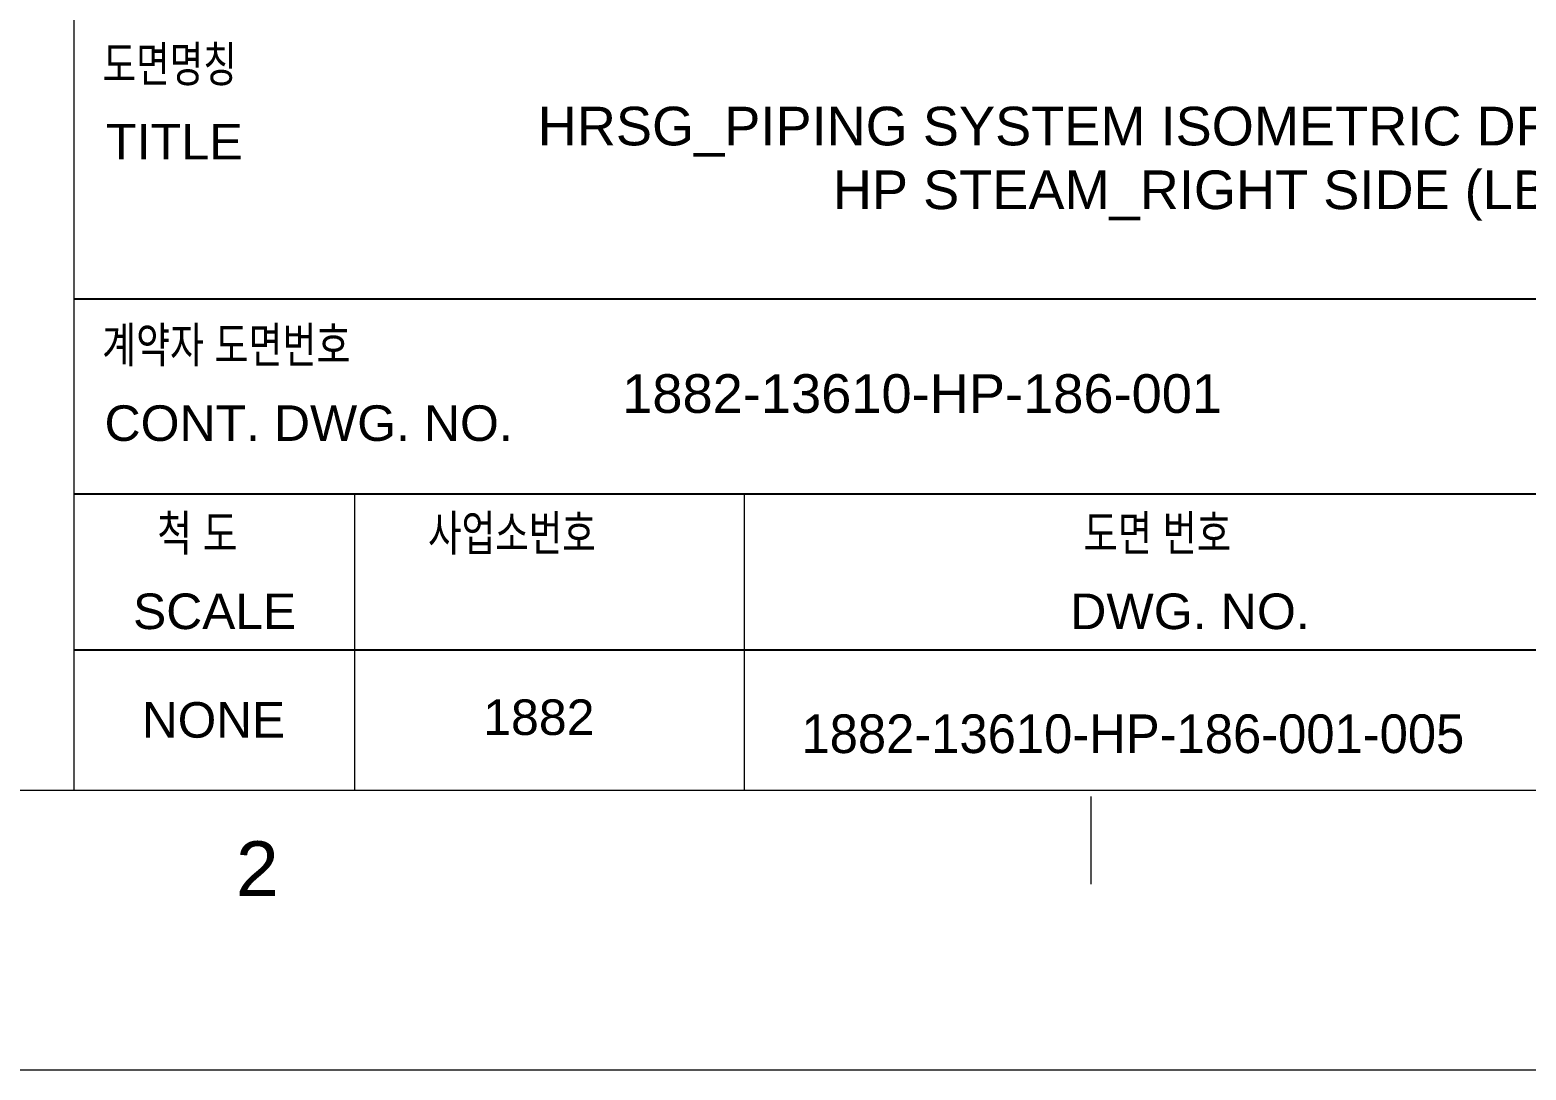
# Model space of a CAD drawing. Header units: inches. Extents: x 1131 to 1972, y 12 to 606.
# Drawn here: x 1795.1 to 1891.9, y 12.5 to 79.8 of the extents above; entities that cross this region are included whole.
import ezdxf
from ezdxf.enums import TextEntityAlignment as Align

# ---------------------------------------------------------------- set-up
doc = ezdxf.new("R2010")
doc.units = ezdxf.units.IN
doc.header["$MEASUREMENT"] = 0
for name, color, linetype in [('BG 0 -1', 7, 'Continuous'), ('BG VPORT', 7, 'Continuous'), ('FRAME', 7, 'Continuous')]:
    doc.layers.add(name, color=color, linetype=linetype)
doc.styles.add('Arial', font='arial.ttf')

msp = doc.modelspace()

# ---------------------------------------------------------------- linework, layer by layer
at = {"layer": 'BG 0 -1', "color": 7, "linetype": 'Continuous', "lineweight": 9}
for p, q in [((1797.948, 212.887), (1797.948, 30.597)), ((1816.102, 49.76), (1816.102, 30.597)), ((1841.316, 49.76), (1841.316, 30.597)), ((1156.396, 30.597), (1947.215, 30.597)), ((1863.734, 30.173), (1863.734, 24.514)), ((1972.284, 12.49), (1131.284, 12.49))]:
    msp.add_line(p, q, dxfattribs=at)
at = {"layer": 'BG VPORT', "color": 7, "linetype": 'Continuous', "lineweight": 25}
for p, q in [((1797.948, 62.367), (1947.215, 62.367)), ((1797.948, 49.76), (1947.215, 49.76)), ((1797.948, 39.674), (1947.215, 39.674))]:
    msp.add_line(p, q, dxfattribs=at)

# ---------------------------------------------------------------- texts
at = {"layer": 'BG 0 -1', "color": 7, "style": 'Arial', "width": 1.008516}
msp.add_text('2', height=3.537, dxfattribs=at).set_placement((1809.814, 25.542), align=Align.MIDDLE)
at = {"layer": 'BG VPORT', "color": 7, "style": 'Arial'}
for s, width, p in [('도면명칭', 0.752508, (1799.8, 76.394)), ('TITLE', 1.012319, (1800.01, 71.379)), ('계약자 도면번호', 0.761293, (1799.772, 58.234)), ('CONT. DWG. NO.', 1.006777, (1799.925, 53.177)), ('척 도', 0.780824, (1803.335, 46.061)), ('사업소번호', 0.752508, (1820.854, 46.062)), ('도면 번호', 0.767495, (1863.267, 46.062)), ('SCALE', 1.002175, (1801.771, 41.008)), ('DWG. NO.', 1.010364, (1862.401, 41.007)), ('NONE', 0.997208, (1802.347, 33.985)), ('1882', 1.008516, (1824.421, 34.159))]:
    msp.add_text(s, height=2.3, dxfattribs=dict(at, width=width)).set_placement(p)
at = {"layer": 'FRAME', "color": 2, "style": 'Arial'}
for s, width, p in [('HRSG_PIPING SYSTEM ISOMETRIC DRAWING FOR ', 1.003287, (1827.951, 72.288)), (' HP STEAM_RIGHT SIDE (LB) ', 1.003287, (1846.072, 68.167)), ('1882-13610-HP-186-001', 1.004634, (1833.417, 54.99)), ('1882-13610-HP-186-001-005', 0.94, (1845.017, 32.99))]:
    msp.add_text(s, height=2.5, dxfattribs=dict(at, width=width)).set_placement(p)

doc.saveas('drawing.dxf')
